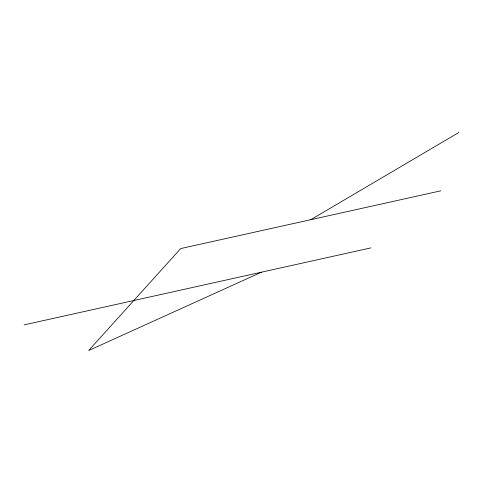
<?xml version="1.0" encoding="UTF-8"?>
<svg xmlns="http://www.w3.org/2000/svg" width="483" height="483" viewBox="0 0 483 483"><rect width="100%" height="100%" fill="white"/><g stroke="black" fill="none" stroke-linecap="round" stroke-linejoin="round"><path stroke-width="0.72" d="M310.774 219.693L458.85 132.463M261.388 272.207L88.661 350.537L180.69 248.57L440.852 190.815M24.15 324.866L371.029 247.864"/></g></svg>
